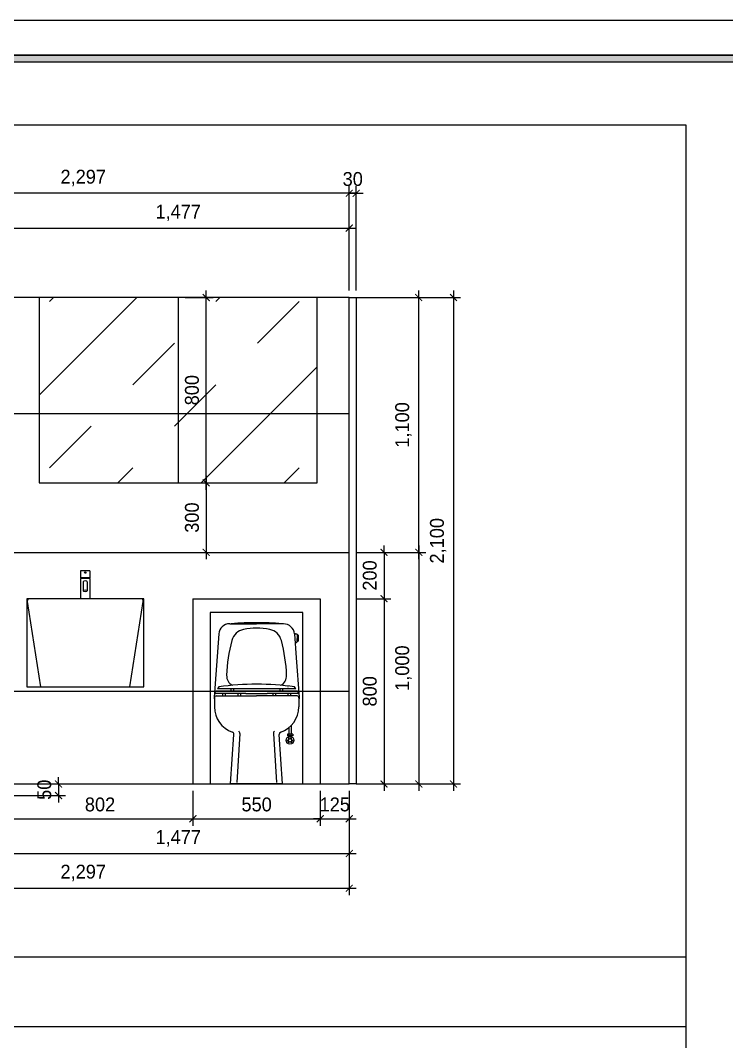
# Model space of a CAD drawing. Header units: millimetres. Extents: x 261942 to 379971, y 117646 to 213875.
# Drawn here: x 349255 to 352303, y 186918 to 191326 of the extents above; entities that cross this region are included whole.
import ezdxf
from ezdxf.enums import TextEntityAlignment as Align

# ---------------------------------------------------------------- set-up
doc = ezdxf.new("R2010")
doc.units = ezdxf.units.MM
doc.header["$LTSCALE"] = 100
doc.header["$PDMODE"] = 3
doc.layers.get('DEFPOINTS').update_dxf_attribs({"color": 248})
for name, color, linetype in [('0-ELC TEXT', 7, 'Continuous'), ('00몰딩', 81, 'Continuous'), ('02-WAL', 2, 'Continuous'), ('03-WAL NEW', 3, 'Continuous'), ('04_FUR', 6, 'Continuous'), ('07-DIM WAL', 5, 'Continuous'), ('08-HAT', 8, 'Continuous'), ('F-SYM', 7, 'Continuous'), ('FIN', 2, 'Continuous'), ('FORM(YOURNAME)-11', 1, 'Continuous'), ('FU', 4, 'Continuous'), ('I-ACCESSOR', 6, 'Continuous')]:
    doc.layers.add(name, color=color, linetype=linetype)
doc.styles.add('HY 울릉도 L', font='')
doc.styles.add('YOURNAME', font='HY울릉도M.TTF')
doc.styles.get('HY 울릉도 L').set_extended_font_data('HY울릉도L')
doc.dimstyles.new('30', dxfattribs={"dimscale": 30, "dimtxt": 2, "dimasz": 1, "dimexe": 1, "dimexo": 1, "dimgap": 1, "dimtad": 1, "dimdec": 0, "dimrnd": 0.05, "dimdsep": 46, "dimlunit": 6, "dimtxsty": 'HY 울릉도 L', "dimblk": 'ARCHTICK', "dimcen": 2.5, "dimdle": 1, "dimclrd": 133, "dimclre": 133, "dimclrt": 30, "dimadec": 0, "dimazin": 0, "dimtfac": 1, "dimtdec": 0, "dimtix": 1, "dimtmove": 2, "dimatfit": 3, "dimldrblk": 'ARCHTICK', "dimfxl": 0, "dimlwd": -1, "dimlwe": -1, "dimarcsym": 0})

# ---------------------------------------------------------------- blocks, each defined once
blk = doc.blocks.new('FORM-PLAN')
at = {"layer": 'FORM(YOURNAME)-11'}
h = blk.add_hatch(color=256, dxfattribs=at)
h.dxf.hatch_style = 1
h.paths.add_polyline_path([(-71444, 55115), (10556, 55115), (10556, 54915), (-71444, 54915)])
h.paths.add_polyline_path([(-71444, -2085), (10556, -2085), (10556, -2285), (-71444, -2285)])
at = {"layer": 'DEFPOINTS', "color": 158}
for points in [[(-71444, -2285), (10556, -2285), (10556, 55115), (-71444, 55115)], [(-69444, 53115), (-64, 53115), (-64, 1215), (-69444, 1215)]]:
    blk.add_lwpolyline(points, close=True, dxfattribs=at)
at = {"layer": 'FORM(YOURNAME)-11', "color": 250}
blk.add_lwpolyline([(-72444, -3285), (11556, -3285), (11556, 56115), (-72444, 56115)], close=True, dxfattribs=at)
at = {"layer": 'FORM(YOURNAME)-11'}
blk.add_lwpolyline([(-71444, 55115), (10556, 55115), (10556, 54915), (-71444, 54915)], close=True, dxfattribs=at)
at = {"layer": 'FORM(YOURNAME)-11', "color": 3, "style": 'YOURNAME'}
for tag, height, p in [('1', 450, (9905, 18188)), ('2', 450, (9905, 17544)), ('3', 450, (9905, 16257)), ('4', 450, (9905, 14326)), ('5', 515, (9905, 12009)), ('6', 515, (9905, 9757)), ('7', 515, (9905, 7504)), ('8', 515, (9905, 5252)), ('9', 515, (9905, 2999)), ('10', 515, (5655, 811)), ('11', 515, (9905, 747)), ('12', 515, (5655, -1441)), ('13', 515, (9905, -1441))]:
    blk.add_attdef(tag, text='', height=height, dxfattribs=at).set_placement(p, align=Align.MIDDLE_RIGHT)
blk = doc.blocks.new('*U588')
at = {"layer": 'F-SYM', "xscale": 0.15, "yscale": 0.15, "zscale": 0.15}
blk.add_blockref('FORM-PLAN', (352137.4, 182909.1), dxfattribs=at)
blk = doc.blocks.new('A$C6E2F617B')
at = {"layer": '00몰딩', "color": 9}
blk.add_line((320.3, 418.4), (319.8, 418.9), dxfattribs=at)
at = {"layer": 'FIN', "color": 6}
for p, q in [((67.2, 691.5), (183.5, 691.5)), ((299.7, 691.5), (183.5, 691.5)), ((20.3, 647.9), (0, 374.4)), ((351.4, 648.1), (346.6, 648.1)), ((346.6, 648), (354.2, 545.1)), ((351.4, 648.1), (356.4, 648.1)), ((356.4, 648.1), (358, 646.5)), ((358, 646.5), (357.7, 612.5)), ((357.9, 643.9), (360.8, 643.9)), ((360.8, 643.9), (362.4, 642.3)), ((362.4, 642.3), (362.2, 616.5)), ((351.1, 611), (349.5, 609)), ((351.1, 611), (356.2, 611)), ((357.7, 612.5), (356.2, 611)), ((357.7, 615), (360.6, 615)), ((360.6, 615), (362.2, 616.5)), ((354.2, 545.1), (366.9, 374.4)), ((137, 400.2), (6.8, 400.2)), ((353, 411.2), (13.9, 411.2)), ((72, 411.2), (72, 400.2)), ((83.2, 411.2), (83.2, 400.2)), ((229.1, 400.2), (137, 400.2)), ((360.1, 400.2), (229.1, 400.2)), ((283.7, 411.2), (283.7, 400.2)), ((294.9, 411.2), (294.9, 400.2)), ((0, 374.4), (1.1, 357.2)), ((1.1, 372.5), (1.1, 333)), ((137, 390), (2, 390)), ((8.7, 380.2), (183.5, 380.2)), ((8.7, 380.2), (183.5, 380.2)), ((36.9, 390), (36.9, 380.2)), ((48.1, 390), (48.1, 380.2)), ((102.4, 390), (102.4, 380.2)), ((113.6, 390), (113.6, 380.2)), ((137, 390), (229.1, 390)), ((358.2, 380.2), (183.5, 380.2)), ((358.2, 380.2), (183.5, 380.2)), ((364.9, 390), (229.1, 390)), ((253.3, 390), (253.3, 380.2)), ((264.5, 390), (264.5, 380.2)), ((318.8, 390), (318.8, 380.2)), ((330, 390), (330, 380.2)), ((366.9, 374.4), (365.9, 357.2)), ((365.9, 372.5), (365.9, 333)), ((323, 243.4), (323, 215)), ((333.3, 252.8), (333.3, 215)), ((71.1, 0), (85.6, 214.1)), ((111.1, 217.3), (97.5, 5.8)), ((255.8, 217.3), (269.4, 5.8)), ((295.8, 0), (281.3, 214.1)), ((316.6, 215), (316.6, 207.8)), ((340, 215), (316.6, 215)), ((340, 207.8), (316.6, 207.8)), ((323, 207.8), (323, 204.5)), ((324, 207.8), (324, 215)), ((332.3, 207.8), (332.3, 215)), ((333.3, 207.8), (333.3, 204.1)), ((340, 215), (340, 207.8)), ((295.8, 0), (71.1, 0))]:
    blk.add_line(p, q, dxfattribs=at)
for radius in [16.9, 7.5]:
    blk.add_circle((327.5, 188.2), radius, dxfattribs=at)
for centre, radius, start, end in [((67.2, 644.6), 47, 90, 175.8771), ((74.9, 688.2), 3.76, 94.4856, 119.9222), ((185, -715), 1411.2, 90.0609, 94.4856), ((140.2, 602.4), 65.9, 101.5389, 164.8158), ((183.5, 390.4), 282.2, 90.0054, 101.5389), ((183.5, 390.5), 282.2, 90, 101.5413), ((182, -715), 1411.2, 89.9408, 90.0592), ((185, -715), 1411.2, 89.9408, 90.0592), ((182, -715), 1411.2, 85.5144, 89.9391), ((183.4, 390.4), 282.2, 78.4611, 89.9946), ((183.5, 390.4), 282.3, 78.4627, 90), ((226.7, 602.4), 65.9, 15.1842, 78.4611), ((292, 688.2), 3.76, 60.0778, 85.5144), ((299.7, 643.8), 47.4, 5.0549, 90), ((712.2, 447.2), 658.6, 164.8158, 178.0859), ((-345.3, 447.2), 658.6, 1.9141, 15.1842), ((101, 467.6), 47, 178.0859, 242.0862), ((265.9, 467.6), 47, 298.9728, 1.9141), ((89.6, 354.8), 94.4, 151.2667, 158.0974), ((89.6, 354.8), 94.4, 137.1317, 143.3151), ((182.5, -686.6), 1117.5, 81.542, 98.3393), ((277.3, 354.8), 94.4, 36.6849, 42.5888), ((277.3, 354.8), 94.4, 21.9025, 28.7333), ((8.7, 372.6), 7.65, 90, 180.4279), ((358.2, 372.6), 7.62, 359.1442, 90), ((116.3, 333), 115.2, 179.9996, 251.2064), ((250.7, 333), 115.2, 288.7936, 0.0004), ((76.1, 214.9), 9.6, 355.6201, 71.2064), ((101.7, 219), 9.6, 349.7755, 62.8711), ((265.2, 219), 9.6, 117.1289, 190.2245), ((290.9, 214.9), 9.6, 108.7936, 184.38), ((316.7, 182), 4.55, 117.4414, 302.5649), ((307.6, 199.7), 15.4, 297.4414, 2.5649), ((327.5, 165.2), 15.4, 57.4414, 122.5649), ((327.5, 200.6), 4.55, 357.4414, 182.5649), ((347.3, 199.7), 15.4, 177.4414, 242.5649), ((338.2, 182), 4.55, 237.4414, 62.5649)]:
    blk.add_arc(centre, radius, start, end, dxfattribs=at)
blk = doc.blocks.new('A$C5EAB4B8C')
at = {"layer": 'I-ACCESSOR'}
for p, q in [((323.9, 987), (283.9, 987)), ((283.9, 987), (283.9, 957.5)), ((323.9, 987), (323.9, 957.5)), ((323.9, 957.5), (283.9, 957.5)), ((323.9, 954.5), (283.9, 954.5)), ((283.9, 954.5), (283.9, 867)), ((285.9, 957.5), (285.9, 954.5)), ((294.9, 940.1), (294.9, 900.5)), ((312.9, 940.1), (312.9, 900.5)), ((321.9, 957.5), (321.9, 954.5)), ((323.9, 954.5), (323.9, 867))]:
    blk.add_line(p, q, dxfattribs=at)
blk.add_lwpolyline([(111.4, 487), (496.4, 487), (554.6, 855.4, 0.460861), (544.7, 867), (63.1, 867, 0.460861), (53.2, 855.4)], format="xyb", close=True, dxfattribs=at)
blk.add_circle((303.9, 979.5), 3, dxfattribs=at)
blk.add_ellipse((303.9, 940.1), major_axis=(-9, 0), ratio=0.483615, start_param=3.141593, end_param=6.283185, dxfattribs=at)
blk.add_ellipse((303.9, 900.5), major_axis=(-9, 0), ratio=0.483615, dxfattribs=at)
blk = doc.blocks.new('_ArchTick')
at = {"color": 0, "linetype": 'ByBlock', "const_width": 0.15}
blk.add_lwpolyline([(-0.5, -0.5), (0.5, 0.5)], dxfattribs=at)
blk = doc.blocks.new('*D149')
at = {"layer": '02-WAL', "color": 133}
for p, q in [((350702.9, 189030.2), (350854.5, 189030.2)), ((350824.5, 189030.2), (350824.5, 189060.2)), ((350824.5, 189030.2), (350824.5, 188830.2)), ((350702.9, 188830.2), (350854.5, 188830.2)), ((350824.5, 188830.2), (350824.5, 188800.2))]:
    blk.add_line(p, q, dxfattribs=at)
at = {"layer": 'DEFPOINTS', "color": 0}
for p in [(350672.9, 189030.2), (350672.9, 188830.2), (350824.5, 188830.2)]:
    blk.add_point(p, dxfattribs=at)
at = {"layer": '02-WAL', "color": 133, "xscale": 30, "yscale": 30, "zscale": 30}
for p, rotation in [((350824.5, 189030.2), 270), ((350824.5, 188830.2), 90)]:
    blk.add_blockref('_ArchTick', p, dxfattribs=dict(at, rotation=rotation))
at = {"layer": '02-WAL', "color": 30, "insert": (350763.2, 188930.2), "char_height": 60, "attachment_point": 5, "rotation": 90, "style": 'HY 울릉도 L'}
blk.add_mtext('200', dxfattribs=at)
blk = doc.blocks.new('*D150')
at = {"layer": '02-WAL', "color": 133}
for p, q in [((350824.5, 188860.2), (350824.5, 188000.2)), ((350704.5, 188830.2), (350854.5, 188830.2)), ((350704.5, 188030.2), (350854.5, 188030.2))]:
    blk.add_line(p, q, dxfattribs=at)
at = {"layer": 'DEFPOINTS', "color": 0}
for p in [(350674.5, 188830.2), (350674.5, 188030.2), (350824.5, 188030.2)]:
    blk.add_point(p, dxfattribs=at)
at = {"layer": '02-WAL', "color": 133, "xscale": 30, "yscale": 30, "zscale": 30}
for p, rotation in [((350824.5, 188830.2), 90), ((350824.5, 188030.2), 270)]:
    blk.add_blockref('_ArchTick', p, dxfattribs=dict(at, rotation=rotation))
at = {"layer": '02-WAL', "color": 30, "insert": (350763.2, 188430.2), "char_height": 60, "attachment_point": 5, "rotation": 90, "style": 'HY 울릉도 L'}
blk.add_mtext('800', dxfattribs=at)
blk = doc.blocks.new('*D151')
at = {"layer": '02-WAL', "color": 133}
for p, q in [((350702.9, 189030.2), (351004.5, 189030.2)), ((350974.5, 189060.2), (350974.5, 188000.2)), ((350704.5, 188030.2), (351004.5, 188030.2))]:
    blk.add_line(p, q, dxfattribs=at)
at = {"layer": 'DEFPOINTS', "color": 0}
for p in [(350672.9, 189030.2), (350674.5, 188030.2), (350974.5, 188030.2)]:
    blk.add_point(p, dxfattribs=at)
at = {"layer": '02-WAL', "color": 133, "xscale": 30, "yscale": 30, "zscale": 30}
for p, rotation in [((350974.5, 189030.2), 90), ((350974.5, 188030.2), 270)]:
    blk.add_blockref('_ArchTick', p, dxfattribs=dict(at, rotation=rotation))
at = {"layer": '02-WAL', "color": 30, "insert": (350908.5, 188530.2), "char_height": 60, "attachment_point": 5, "rotation": 90, "style": 'HY 울릉도 L'}
blk.add_mtext('1,000', dxfattribs=at)
blk = doc.blocks.new('*D152')
at = {"layer": '02-WAL', "color": 133}
for p, q in [((350704.5, 190130.2), (351004.5, 190130.2)), ((350974.5, 189000.2), (350974.5, 190160.2)), ((350704.5, 189030.2), (351004.5, 189030.2))]:
    blk.add_line(p, q, dxfattribs=at)
at = {"layer": 'DEFPOINTS', "color": 0}
for p in [(350674.5, 190130.2), (350974.5, 190130.2), (350674.5, 189030.2)]:
    blk.add_point(p, dxfattribs=at)
at = {"layer": '02-WAL', "color": 133, "xscale": 30, "yscale": 30, "zscale": 30}
for p, rotation in [((350974.5, 190130.2), 90), ((350974.5, 189030.2), 270)]:
    blk.add_blockref('_ArchTick', p, dxfattribs=dict(at, rotation=rotation))
at = {"layer": '02-WAL', "color": 30, "insert": (350908.5, 189580.2), "char_height": 60, "attachment_point": 5, "rotation": 90, "style": 'HY 울릉도 L'}
blk.add_mtext('1,100', dxfattribs=at)
blk = doc.blocks.new('*D153')
at = {"layer": '02-WAL', "color": 133}
for p, q in [((350704.5, 190130.2), (351154.5, 190130.2)), ((351124.5, 190160.2), (351124.5, 188000.2)), ((350704.5, 188030.2), (351154.5, 188030.2))]:
    blk.add_line(p, q, dxfattribs=at)
at = {"layer": 'DEFPOINTS', "color": 0}
for p in [(350674.5, 190130.2), (350674.5, 188030.2), (351124.5, 188030.2)]:
    blk.add_point(p, dxfattribs=at)
at = {"layer": '02-WAL', "color": 133, "xscale": 30, "yscale": 30, "zscale": 30}
for p, rotation in [((351124.5, 190130.2), 90), ((351124.5, 188030.2), 270)]:
    blk.add_blockref('_ArchTick', p, dxfattribs=dict(at, rotation=rotation))
at = {"layer": '02-WAL', "color": 30, "insert": (351058.5, 189080.2), "char_height": 60, "attachment_point": 5, "rotation": 90, "style": 'HY 울릉도 L'}
blk.add_mtext('2,100', dxfattribs=at)
blk = doc.blocks.new('*D154')
at = {"layer": '02-WAL', "color": 133}
for p, q in [((349419.3, 188030.2), (349419.3, 188060.2)), ((349227.5, 188030.2), (349449.3, 188030.2)), ((349419.3, 188030.2), (349419.3, 187980.2)), ((349227.5, 187980.2), (349449.3, 187980.2)), ((349419.3, 187980.2), (349419.3, 187950.2))]:
    blk.add_line(p, q, dxfattribs=at)
at = {"layer": 'DEFPOINTS', "color": 0}
for p in [(349197.5, 188030.2), (349197.5, 187980.2), (349419.3, 187980.2)]:
    blk.add_point(p, dxfattribs=at)
at = {"layer": '02-WAL', "color": 133, "xscale": 30, "yscale": 30, "zscale": 30}
for p, rotation in [((349419.3, 188030.2), 270), ((349419.3, 187980.2), 90)]:
    blk.add_blockref('_ArchTick', p, dxfattribs=dict(at, rotation=rotation))
at = {"layer": '02-WAL', "color": 30, "insert": (349358, 188005.2), "char_height": 60, "attachment_point": 5, "rotation": 90, "style": 'HY 울릉도 L'}
blk.add_mtext('50', dxfattribs=at)
blk = doc.blocks.new('*D158')
at = {"layer": '02-WAL', "color": 133}
for p, q in [((350674.5, 188000.2), (350674.5, 187550.2)), ((348377.5, 187950.2), (348377.5, 187550.2)), ((348347.5, 187580.2), (350704.5, 187580.2))]:
    blk.add_line(p, q, dxfattribs=at)
at = {"layer": 'DEFPOINTS', "color": 0}
for p in [(350674.5, 188030.2), (348377.5, 187980.2), (350674.5, 187580.2)]:
    blk.add_point(p, dxfattribs=at)
at = {"layer": '02-WAL', "color": 133, "xscale": 30, "yscale": 30, "zscale": 30, "rotation": 180}
blk.add_blockref('_ArchTick', (348377.5, 187580.2), dxfattribs=at)
at = {"layer": '02-WAL', "color": 133, "xscale": 30, "yscale": 30, "zscale": 30}
blk.add_blockref('_ArchTick', (350674.5, 187580.2), dxfattribs=at)
at = {"layer": '02-WAL', "color": 30, "insert": (349526, 187646.1), "char_height": 60, "attachment_point": 5, "style": 'HY 울릉도 L'}
blk.add_mtext('2,297', dxfattribs=at)
blk = doc.blocks.new('*D159')
at = {"layer": '02-WAL', "color": 133}
for p, q in [((350674.5, 188000.2), (350674.5, 187700.2)), ((349197.5, 187950.2), (349197.5, 187700.2)), ((349167.5, 187730.2), (350704.5, 187730.2))]:
    blk.add_line(p, q, dxfattribs=at)
at = {"layer": 'DEFPOINTS', "color": 0}
for p in [(350674.5, 188030.2), (349197.5, 187980.2), (350674.5, 187730.2)]:
    blk.add_point(p, dxfattribs=at)
at = {"layer": '02-WAL', "color": 133, "xscale": 30, "yscale": 30, "zscale": 30, "rotation": 180}
blk.add_blockref('_ArchTick', (349197.5, 187730.2), dxfattribs=at)
at = {"layer": '02-WAL', "color": 133, "xscale": 30, "yscale": 30, "zscale": 30}
blk.add_blockref('_ArchTick', (350674.5, 187730.2), dxfattribs=at)
at = {"layer": '02-WAL', "color": 30, "insert": (349936, 187795.5), "char_height": 60, "attachment_point": 5, "style": 'HY 울릉도 L'}
blk.add_mtext('1,477', dxfattribs=at)
blk = doc.blocks.new('*D160')
at = {"layer": '02-WAL', "color": 133}
for p, q in [((349999.5, 188000.2), (349999.5, 187850.2)), ((349197.5, 187950.2), (349197.5, 187850.2)), ((349167.5, 187880.2), (350029.5, 187880.2))]:
    blk.add_line(p, q, dxfattribs=at)
at = {"layer": 'DEFPOINTS', "color": 0}
for p in [(349999.5, 188030.2), (349197.5, 187980.2), (349999.5, 187880.2)]:
    blk.add_point(p, dxfattribs=at)
at = {"layer": '02-WAL', "color": 133, "xscale": 30, "yscale": 30, "zscale": 30, "rotation": 180}
blk.add_blockref('_ArchTick', (349197.5, 187880.2), dxfattribs=at)
at = {"layer": '02-WAL', "color": 133, "xscale": 30, "yscale": 30, "zscale": 30}
blk.add_blockref('_ArchTick', (349999.5, 187880.2), dxfattribs=at)
at = {"layer": '02-WAL', "color": 30, "insert": (349598.5, 187941.5), "char_height": 60, "attachment_point": 5, "style": 'HY 울릉도 L'}
blk.add_mtext('802', dxfattribs=at)
blk = doc.blocks.new('*D161')
at = {"layer": '02-WAL', "color": 133}
for p, q in [((349999.5, 188000.2), (349999.5, 187850.2)), ((350549.5, 188000.2), (350549.5, 187850.2)), ((349969.5, 187880.2), (350579.5, 187880.2))]:
    blk.add_line(p, q, dxfattribs=at)
at = {"layer": 'DEFPOINTS', "color": 0}
for p in [(349999.5, 188030.2), (350549.5, 188030.2), (350549.5, 187880.2)]:
    blk.add_point(p, dxfattribs=at)
at = {"layer": '02-WAL', "color": 133, "xscale": 30, "yscale": 30, "zscale": 30, "rotation": 180}
blk.add_blockref('_ArchTick', (349999.5, 187880.2), dxfattribs=at)
at = {"layer": '02-WAL', "color": 133, "xscale": 30, "yscale": 30, "zscale": 30}
blk.add_blockref('_ArchTick', (350549.5, 187880.2), dxfattribs=at)
at = {"layer": '02-WAL', "color": 30, "insert": (350274.5, 187941.5), "char_height": 60, "attachment_point": 5, "style": 'HY 울릉도 L'}
blk.add_mtext('550', dxfattribs=at)
blk = doc.blocks.new('*D162')
at = {"layer": '02-WAL', "color": 133}
for p, q in [((350549.5, 188000.2), (350549.5, 187850.2)), ((350674.5, 188000.2), (350674.5, 187850.2)), ((350549.5, 187880.2), (350519.5, 187880.2)), ((350549.5, 187880.2), (350674.5, 187880.2)), ((350674.5, 187880.2), (350704.5, 187880.2))]:
    blk.add_line(p, q, dxfattribs=at)
at = {"layer": 'DEFPOINTS', "color": 0}
for p in [(350549.5, 188030.2), (350674.5, 188030.2), (350674.5, 187880.2)]:
    blk.add_point(p, dxfattribs=at)
at = {"layer": '02-WAL', "color": 133, "xscale": 30, "yscale": 30, "zscale": 30}
blk.add_blockref('_ArchTick', (350549.5, 187880.2), dxfattribs=at)
at = {"layer": '02-WAL', "color": 133, "xscale": 30, "yscale": 30, "zscale": 30, "rotation": 180}
blk.add_blockref('_ArchTick', (350674.5, 187880.2), dxfattribs=at)
at = {"layer": '02-WAL', "color": 30, "insert": (350612, 187941.5), "char_height": 60, "attachment_point": 5, "style": 'HY 울릉도 L'}
blk.add_mtext('125', dxfattribs=at)
blk = doc.blocks.new('*D163')
at = {"layer": '02-WAL', "color": 133}
for p, q in [((350704.5, 190580.2), (348347.5, 190580.2)), ((348377.5, 190160.2), (348377.5, 190610.2)), ((350674.5, 190160.2), (350674.5, 190610.2))]:
    blk.add_line(p, q, dxfattribs=at)
at = {"layer": 'DEFPOINTS', "color": 0}
for p in [(348377.5, 190580.2), (348377.5, 190130.2), (350674.5, 190130.2)]:
    blk.add_point(p, dxfattribs=at)
at = {"layer": '02-WAL', "color": 133, "xscale": 30, "yscale": 30, "zscale": 30, "rotation": 180}
blk.add_blockref('_ArchTick', (348377.5, 190580.2), dxfattribs=at)
at = {"layer": '02-WAL', "color": 133, "xscale": 30, "yscale": 30, "zscale": 30}
blk.add_blockref('_ArchTick', (350674.5, 190580.2), dxfattribs=at)
at = {"layer": '02-WAL', "color": 30, "insert": (349526, 190646.1), "char_height": 60, "attachment_point": 5, "style": 'HY 울릉도 L'}
blk.add_mtext('2,297', dxfattribs=at)
blk = doc.blocks.new('*D169')
at = {"layer": '02-WAL', "color": 133}
for p, q in [((350056.8, 189360.2), (350056.8, 189000.2)), ((349966, 189330.2), (350086.8, 189330.2)), ((349966, 189030.2), (350086.8, 189030.2))]:
    blk.add_line(p, q, dxfattribs=at)
at = {"layer": 'DEFPOINTS', "color": 0}
for p in [(349936, 189330.2), (349936, 189030.2), (350056.8, 189030.2)]:
    blk.add_point(p, dxfattribs=at)
at = {"layer": '02-WAL', "color": 133, "xscale": 30, "yscale": 30, "zscale": 30}
for p, rotation in [((350056.8, 189330.2), 90), ((350056.8, 189030.2), 270)]:
    blk.add_blockref('_ArchTick', p, dxfattribs=dict(at, rotation=rotation))
at = {"layer": '02-WAL', "color": 30, "insert": (349995.5, 189180.2), "char_height": 60, "attachment_point": 5, "rotation": 90, "style": 'HY 울릉도 L'}
blk.add_mtext('300', dxfattribs=at)
blk = doc.blocks.new('*D170')
at = {"layer": '02-WAL', "color": 133}
for p, q in [((349966, 190130.2), (350086.8, 190130.2)), ((350056.8, 189300.2), (350056.8, 190160.2)), ((349966, 189330.2), (350086.8, 189330.2))]:
    blk.add_line(p, q, dxfattribs=at)
at = {"layer": 'DEFPOINTS', "color": 0}
for p in [(349936, 190130.2), (350056.8, 190130.2), (349936, 189330.2)]:
    blk.add_point(p, dxfattribs=at)
at = {"layer": '02-WAL', "color": 133, "xscale": 30, "yscale": 30, "zscale": 30}
for p, rotation in [((350056.8, 190130.2), 90), ((350056.8, 189330.2), 270)]:
    blk.add_blockref('_ArchTick', p, dxfattribs=dict(at, rotation=rotation))
at = {"layer": '02-WAL', "color": 30, "insert": (349995.5, 189730.2), "char_height": 60, "attachment_point": 5, "rotation": 90, "style": 'HY 울릉도 L'}
blk.add_mtext('800', dxfattribs=at)
blk = doc.blocks.new('*D230')
at = {"layer": '07-DIM WAL', "color": 133}
for p, q in [((350674.5, 190580.2), (350644.5, 190580.2)), ((350674.5, 190160.2), (350674.5, 190610.2)), ((350674.5, 190580.2), (350704.5, 190580.2)), ((350704.5, 190160.2), (350704.5, 190610.2)), ((350704.5, 190580.2), (350734.5, 190580.2))]:
    blk.add_line(p, q, dxfattribs=at)
at = {"layer": 'DEFPOINTS', "color": 0}
for p in [(350704.5, 190580.2), (350674.5, 190130.2), (350704.5, 190130.2)]:
    blk.add_point(p, dxfattribs=at)
at = {"layer": '07-DIM WAL', "color": 133, "xscale": 30, "yscale": 30, "zscale": 30}
blk.add_blockref('_ArchTick', (350674.5, 190580.2), dxfattribs=at)
at = {"layer": '07-DIM WAL', "color": 133, "xscale": 30, "yscale": 30, "zscale": 30, "rotation": 180}
blk.add_blockref('_ArchTick', (350704.5, 190580.2), dxfattribs=at)
at = {"layer": '07-DIM WAL', "color": 30, "insert": (350689.5, 190641.5), "char_height": 60, "attachment_point": 5, "style": 'HY 울릉도 L'}
blk.add_mtext('30', dxfattribs=at)
blk = doc.blocks.new('*D274')
at = {"layer": '07-DIM WAL', "color": 133}
for p, q in [((349197.5, 190160.2), (349197.5, 190460.2)), ((350674.5, 190160.2), (350674.5, 190460.2)), ((349167.5, 190430.2), (350704.5, 190430.2))]:
    blk.add_line(p, q, dxfattribs=at)
at = {"layer": 'DEFPOINTS', "color": 0}
for p in [(350674.5, 190430.2), (349197.5, 190130.2), (350674.5, 190130.2)]:
    blk.add_point(p, dxfattribs=at)
at = {"layer": '07-DIM WAL', "color": 133, "xscale": 30, "yscale": 30, "zscale": 30, "rotation": 180}
blk.add_blockref('_ArchTick', (349197.5, 190430.2), dxfattribs=at)
at = {"layer": '07-DIM WAL', "color": 133, "xscale": 30, "yscale": 30, "zscale": 30}
blk.add_blockref('_ArchTick', (350674.5, 190430.2), dxfattribs=at)
at = {"layer": '07-DIM WAL', "color": 30, "insert": (349936, 190495.5), "char_height": 60, "attachment_point": 5, "style": 'HY 울릉도 L'}
blk.add_mtext('1,477', dxfattribs=at)

msp = doc.modelspace()

# ---------------------------------------------------------------- hatches: boundary and pattern name
at = {"layer": '08-HAT'}
h = msp.add_hatch(dxfattribs=at)
h.set_pattern_fill('INSUL', color=256, scale=80, angle=45)
h.set_pattern_definition([(45, (-16655.1, -628.05), (-538.8154, 538.8154), []), (45, (-16834.7, -448.44), (-538.8154, 538.8154), [254, -254]), (45, (-17014.3, -268.8), (-538.8154, 538.8154), [254, -254])])
h.paths.add_polyline_path([(349336, 189330.2), (350536, 189330.2), (350536, 190130.2), (349336, 190130.2)])

# ---------------------------------------------------------------- linework, layer by layer
for points in [[(349282, 188450.2), (349787, 188450.2), (349787, 188830.2), (349282, 188830.2)], [(350074.5, 188030.2), (350474.5, 188030.2), (350474.5, 188770.2), (350074.5, 188770.2)]]:
    msp.add_lwpolyline(points, close=True)
at = {"layer": '0-ELC TEXT'}
for p, q in [((341720.7, 187283.9), (352127.7, 187283.9)), ((341720.7, 186983.9), (352127.7, 186983.9))]:
    msp.add_line(p, q, dxfattribs=at)
at = {"layer": '02-WAL'}
msp.add_lwpolyline([(349197.5, 188030.2), (350674.5, 188030.2), (350674.5, 190130.2), (348377.5, 190130.2), (348377.5, 187980.2)], dxfattribs=at)
msp.add_lwpolyline([(350674.5, 190130.2), (350704.5, 190130.2), (350704.5, 188030.2), (350674.5, 188030.2)], close=True, dxfattribs=at)
at = {"layer": '03-WAL NEW'}
for p, q in [((349077.5, 189030.2), (350674.5, 189030.2)), ((349999.5, 188830.2), (349999.5, 188030.2)), ((349999.5, 188830.2), (350549.5, 188830.2)), ((350549.5, 188830.2), (350549.5, 188030.2))]:
    msp.add_line(p, q, dxfattribs=at)
at = {"layer": '04_FUR'}
msp.add_line((349936, 190130.2), (349936, 189330.2), dxfattribs=at)
msp.add_lwpolyline([(349336, 189330.2), (350536, 189330.2), (350536, 190130.2), (349336, 190130.2)], close=True, dxfattribs=at)
at = {"layer": '08-HAT'}
for p, q in [((348377.5, 189630.2), (350674.5, 189630.2)), ((348377.5, 189030.2), (350674.5, 189030.2)), ((348377.5, 188430.2), (350674.5, 188430.2))]:
    msp.add_line(p, q, dxfattribs=at)

# ---------------------------------------------------------------- block references
at = {"color": 10}
msp.add_blockref('*U588', (0, 0), dxfattribs=at)
msp.add_blockref('A$C6E2F617B', (350091, 188030.2))
at = {"layer": 'FU'}
msp.add_blockref('A$C5EAB4B8C', (349230.6, 187963.2), dxfattribs=at)

# ---------------------------------------------------------------- dimensions: what is measured, and where the dimension line sits
at = {"layer": '02-WAL'}
for base, p1, p2, picture, middle in [((348377.5, 190580.2), (350674.5, 190130.2), (348377.5, 190130.2), '*D163', (349526, 190646.1)), ((350674.5, 187580.2), (348377.5, 187980.2), (350674.5, 188030.2), '*D158', (349526, 187646.1)), ((350674.5, 187730.2), (349197.5, 187980.2), (350674.5, 188030.2), '*D159', (349936, 187795.5)), ((349999.5, 187880.2), (349197.5, 187980.2), (349999.5, 188030.2), '*D160', (349598.5, 187941.5)), ((350549.5, 187880.2), (349999.5, 188030.2), (350549.5, 188030.2), '*D161', (350274.5, 187941.5)), ((350674.5, 187880.2), (350549.5, 188030.2), (350674.5, 188030.2), '*D162', (350612, 187941.5))]:
    dim = msp.add_linear_dim(base=base, p1=p1, p2=p2, dimstyle='30', dxfattribs=at)
    dim.commit()
    dim.dimension.update_dxf_attribs({"geometry": picture, "text_midpoint": middle})
for base, p1, p2, picture, middle in [((350056.8, 190130.2), (349936, 189330.2), (349936, 190130.2), '*D170', (349995.5, 189730.2)), ((350974.5, 190130.2), (350674.5, 189030.2), (350674.5, 190130.2), '*D152', (350908.5, 189580.2)), ((351124.5, 188030.2), (350674.5, 190130.2), (350674.5, 188030.2), '*D153', (351058.5, 189080.2)), ((350056.8, 189030.2), (349936, 189330.2), (349936, 189030.2), '*D169', (349995.5, 189180.2)), ((350824.5, 188830.2), (350672.9, 189030.2), (350672.9, 188830.2), '*D149', (350763.2, 188930.2)), ((350974.5, 188030.2), (350672.9, 189030.2), (350674.5, 188030.2), '*D151', (350908.5, 188530.2)), ((350824.5, 188030.2), (350674.5, 188830.2), (350674.5, 188030.2), '*D150', (350763.2, 188430.2)), ((349419.3, 187980.2), (349197.5, 188030.2), (349197.5, 187980.2), '*D154', (349358, 188005.2))]:
    dim = msp.add_linear_dim(base=base, p1=p1, p2=p2, angle=90, dimstyle='30', dxfattribs=at)
    dim.commit()
    dim.dimension.update_dxf_attribs({"geometry": picture, "text_midpoint": middle})
at = {"layer": '07-DIM WAL'}
for base, p1, p2, picture, middle in [((350704.5, 190580.2), (350674.5, 190130.2), (350704.5, 190130.2), '*D230', (350689.5, 190641.5)), ((350674.5, 190430.2), (349197.5, 190130.2), (350674.5, 190130.2), '*D274', (349936, 190495.5))]:
    dim = msp.add_linear_dim(base=base, p1=p1, p2=p2, dimstyle='30', override={"dimfxl": 1.25}, dxfattribs=at)
    dim.commit()
    dim.dimension.update_dxf_attribs({"geometry": picture, "text_midpoint": middle})

doc.saveas('drawing.dxf')
